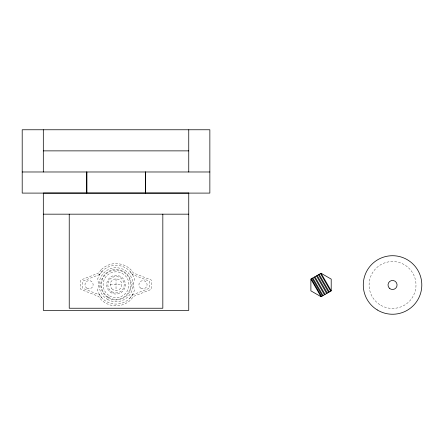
<?xml version="1.0" encoding="UTF-8"?>
<svg xmlns="http://www.w3.org/2000/svg" width="444" height="444" viewBox="0 0 444 444"><rect width="100%" height="100%" fill="white"/><g stroke="black" fill="none" stroke-linecap="round" stroke-linejoin="round"><path stroke-width="0.33" stroke-dasharray="2.22 1.67" d="M102.348 271.034L99.267 275.041L97.53 279.298A16.706 16.706 0 0 1 97.53 290.137L99.267 294.394L102.348 298.401M129.715 298.401L132.789 294.394L134.526 290.137A16.706 16.706 0 0 1 134.526 279.298L132.789 275.041L129.715 271.034M99.739 274.431L82.59 281.213L82.59 288.223L99.739 294.999M132.323 294.999L149.473 288.223L149.473 281.213L132.323 274.431M110.168 284.715L121.895 284.715M116.028 278.854L116.028 290.581M132.789 294.394A19.353 19.353 0 0 1 99.267 294.394M99.267 275.041A19.353 19.353 0 0 1 132.789 275.041M101.099 269.791L98.646 272.988L80.841 280.025L80.841 289.41L98.646 296.448L101.099 299.644A21.112 21.112 0 0 0 130.958 299.644L133.411 296.448L151.215 289.41L151.215 280.025L133.411 272.988L130.958 269.791A21.112 21.112 0 0 0 101.099 269.791M110.145 292.024A9.385 9.385 0 0 0 125.302 286.158A9.385 9.385 0 0 0 112.643 275.968A9.385 9.385 0 0 0 110.145 292.024M140.953 288.273A4.107 4.107 0 0 0 147.108 284.715A4.107 4.107 0 0 0 140.953 281.163A4.107 4.107 0 0 0 140.953 288.273M109.579 295.893A12.904 12.904 0 0 0 128.932 284.715A12.904 12.904 0 0 0 109.579 273.543A12.904 12.904 0 0 0 109.579 295.893M87.002 288.273A4.107 4.107 0 0 0 93.157 284.715A4.107 4.107 0 0 0 87.002 281.163A4.107 4.107 0 0 0 87.002 288.273M107.537 299.428A16.989 16.989 0 0 0 133.017 284.715A16.989 16.989 0 0 0 107.537 270.008A16.989 16.989 0 0 0 107.537 299.428M108.691 297.43A14.674 14.674 0 0 0 130.708 284.715A14.674 14.674 0 0 0 108.691 272.006A14.674 14.674 0 0 0 108.691 297.43M111.927 291.83A8.208 8.208 0 0 0 124.242 284.715A8.208 8.208 0 0 0 111.927 277.605A8.208 8.208 0 0 0 111.927 291.83M111.882 288.866A5.866 5.866 0 0 0 121.695 286.236A5.866 5.866 0 0 0 114.513 279.054A5.866 5.866 0 0 0 111.882 288.866M107.47 297.336A15.246 15.246 0 0 0 131.235 285.825A15.246 15.246 0 0 0 109.385 270.995A15.246 15.246 0 0 0 107.47 297.336M380.813 305.294A23.46 23.46 0 0 0 416 284.981A23.46 23.46 0 0 0 380.813 264.668A23.46 23.46 0 0 0 380.813 305.294"/><path stroke-width="0.67" d="M310.889 279.115L321.045 273.254L331.202 279.115L331.202 290.848L321.045 296.709L310.889 290.848L310.889 279.115L321.045 296.709M43.312 150.871L188.75 150.871M22.2 171.983L209.857 171.983M43.312 214.169L188.75 214.169M321.045 273.254L331.202 290.848M320.49 273.571L330.647 291.164M319.119 274.364L329.276 291.958M318.459 274.747L328.616 292.341M317.171 275.491L327.328 293.079M316.478 275.891L326.634 293.484M314.929 276.784L325.086 294.378M314.263 277.167L324.42 294.761M312.859 277.977L323.016 295.571M312.21 278.355L322.366 295.948M311.333 278.86L321.489 296.453M188.75 129.765L188.75 171.983M162.826 214.169L162.826 308.236L69.231 308.236L69.231 214.169M145.515 171.983L145.515 193.096M145.349 171.983L145.349 193.096M86.874 171.983L86.874 193.096L209.857 193.096L209.857 129.765L22.2 129.765L22.2 193.096L86.708 193.096L86.708 171.983M43.312 129.765L43.312 171.983M188.75 193.057L43.312 193.057L43.312 310.384L188.75 310.384L188.75 193.057M377.245 309.929A29.265 29.265 0 0 0 421.8 285.758A29.265 29.265 0 0 0 378.588 259.257A29.265 29.265 0 0 0 377.245 309.929M389.338 288.184A4.534 4.534 0 0 0 396.919 286.152A4.534 4.534 0 0 0 391.369 280.602A4.534 4.534 0 0 0 389.338 288.184"/></g></svg>
